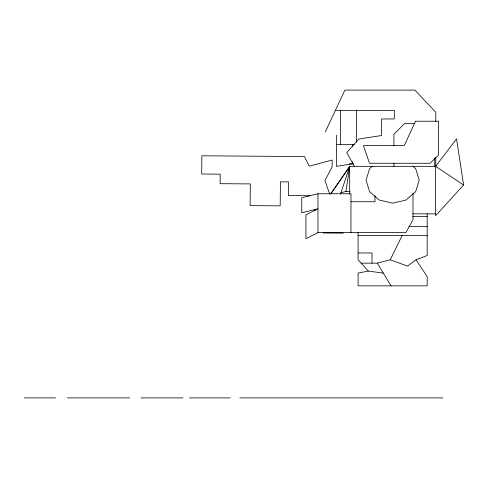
<?xml version="1.0" encoding="UTF-8"?>
<svg xmlns="http://www.w3.org/2000/svg" width="488" height="488" viewBox="0 0 488 488"><rect width="100%" height="100%" fill="white"/><g stroke="black" fill="none" stroke-linecap="round" stroke-linejoin="round"><path stroke-width="0.73" d="M340.984 192.669L345.919 191.54L349.786 166.353L330.712 193.937M340.502 194.096L349.786 166.353L330.919 193.742M325.289 131.949L344.882 90.097L414.873 90.097L435.766 112.277L435.766 121.414M361.138 263.154L377.242 263.154L390.199 259.799L402.179 235.49M435.607 166.335L456.567 138.891L463.6 184.995L435.607 215.708L435.607 166.335L463.6 184.995M372.271 166.335L369.611 168.635L366.049 180.145L369.611 191.656L379.341 200.086L392.633 203.167L405.925 200.086L415.66 191.656L419.216 180.145L415.66 168.635L413 166.335M427.183 213.573L427.183 255.511L416.038 259.799L407.571 266.106L390.199 259.799M412.988 193.449L412.988 219.814L405.87 232.636L317.962 232.636L305.933 238.693L305.933 214.848L317.962 208.791L301.761 212.744L301.761 197.719L317.962 193.766L350.964 193.766L350.964 232.636M383.293 273.097L368.324 271.072L358.088 273.097L358.088 285.852L427.183 285.852L427.183 276.641L416.038 259.799M335.39 110.379L394.316 110.379L394.316 118.974L381.531 118.974L381.531 135.512L358.851 139.025L346.785 152.561L354.38 166.335M414.44 123.421L404.686 123.421L393.914 134.243L393.914 145.436M336.433 144.625L354.428 144.625M349.414 163.846L353.745 163.846M350.964 201.739L374.985 201.739L374.985 195.712M412.793 213.848L435.607 213.848M412.756 216.471L427.183 216.471M408.962 226.45L427.183 226.45M358.088 235.49L427.183 235.49M358.088 252.955L372.009 252.955L372.009 263.154M24.4 397.903L55.571 397.903M67.435 397.903L129.741 397.903M141.014 397.903L183.049 397.903M189.533 397.903L230.324 397.903M239.84 397.903L442.866 397.903M309.862 195.743L288.365 195.584L288.5 181.878L280.423 181.817L280.185 205.851L250.118 205.625L250.332 183.915L220.106 183.689L220.204 174.161L201.696 174.021L201.879 155.8L304.402 156.563L309.246 166.164L332.182 160.052L332.108 166.969L324.953 180.566L329.681 194.065M323.105 232.983L343.369 233.136M345.919 191.54L350.256 191.662M368.324 271.072L358.088 259.799L358.088 232.477M377.242 263.154L391.053 285.852M314.699 209.346L315.211 210.779M435.766 157.197L435.766 166.335L349.658 166.335L349.658 194.242M434.704 158.051L434.704 166.335M393.914 163.346L393.914 166.335M356.46 109.953L356.46 142.368M352.391 144.625L352.391 146.845M352.391 161.626L352.391 163.846L336.433 166.335L336.433 135.164M340.423 109.989L340.423 144.881M317.962 193.766L317.962 232.636M415.453 121.231L404.271 145.625L363.426 145.625L369.532 163.266L430.166 163.266L438.584 155.099L438.584 121.231L415.453 121.231"/></g></svg>
